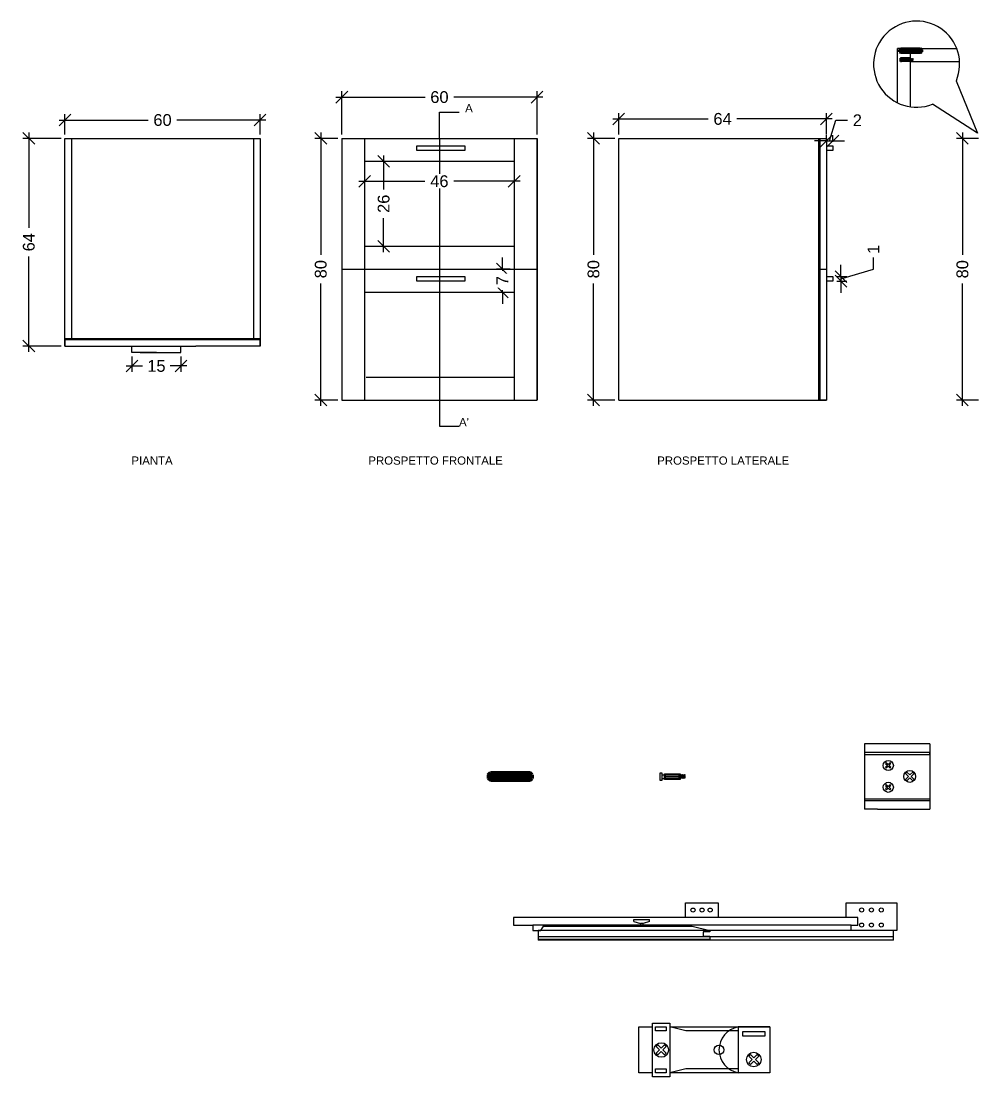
# Model space of a CAD drawing. Header units: millimetres. Extents: x 41 to 491, y 1645 to 1967.
# Drawn here: x 40.8 to 334.1, y 1644.7 to 1967.5 of the extents above; entities that cross this region are included whole.
import ezdxf

# ---------------------------------------------------------------- set-up
doc = ezdxf.new("R2010")
doc.units = ezdxf.units.MM
doc.linetypes.add('HIDDEN', pattern=[0.375, 0.25, -0.125])
doc.linetypes.add('HIDDEN2', pattern=[0.1875, 0.125, -0.0625])
for name, color, linetype in [('ARREDI', 1, 'Continuous'), ('CAMPITURE', 4, 'Continuous'), ('DETTAGLI', 9, 'Continuous'), ('LINEE SEZIONE', 6, 'Continuous'), ('QUOTE', 3, 'Continuous'), ('TRATTEGGIO', 5, 'HIDDEN'), ('VITI E CERNIERE', 8, 'Continuous')]:
    doc.layers.add(name, color=color, linetype=linetype)
doc.styles.add('ARIAL', font='arial.ttf')
doc.styles.get("Standard").update_dxf_attribs({"font": 'arial.ttf'})
doc.dimstyles.new('TICK_36', dxfattribs={"dimtxt": 3.6, "dimasz": 3.6, "dimexe": 1.8, "dimexo": 1.2, "dimgap": 1.8, "dimtad": 0, "dimdec": 0, "dimzin": 0, "dimdsep": 46, "dimtxsty": 'ARIAL', "dimblk": 'OBLIQUE', "dimcen": 1.8, "dimdle": 1.8, "dimclrd": 256, "dimclrt": 256, "dimadec": 0, "dimazin": 0, "dimtfac": 1, "dimtdec": 0, "dimtmove": 1, "dimatfit": 3, "dimldrblk": 'OPEN90', "dimfxl": 1, "dimtfill": 1, "dimtolj": 1, "dimtzin": 0, "dimarcsym": 0})

# ---------------------------------------------------------------- blocks, each defined once
blk = doc.blocks.new('tassello')
at = {"layer": 'VITI E CERNIERE', "linetype": 'ByBlock', "lineweight": 100}
for p, q in [((0, 0.513), (0.209, 0.7)), ((0, 0.513), (0, 0.175)), ((0.209, 0), (0, 0.175)), ((0.209, 0.7), (3.709, 0.7)), ((0.209, 0.7), (0.209, 0)), ((0.209, 0.7), (0.209, 0.525)), ((0.209, 0.525), (0.745, 0.525)), ((0.209, 0.35), (0.902, 0.35)), ((0.902, 0.175), (0.209, 0.175)), ((0.745, 0.525), (3.709, 0.525)), ((0.902, 0.35), (0.902, 0.35)), ((0.902, 0.35), (3.709, 0.35)), ((0.902, 0.175), (3.709, 0.175)), ((3.918, 0.513), (3.709, 0.7)), ((3.709, 0.7), (3.709, 0)), ((3.709, 0), (3.918, 0.175)), ((3.918, 0.513), (3.918, 0.175)), ((3.709, 0), (0.209, 0))]:
    blk.add_line(p, q, dxfattribs=at)
blk = doc.blocks.new('vitetassello')
at = {"layer": 'VITI E CERNIERE'}
for p, q in [((-0.056, 1.758), (-0.056, 1.582)), ((0.239, 1.758), (0.239, 1.582)), ((-0.13, 0.382), (-0.13, 1.582)), ((-0.13, 1.582), (-0.056, 1.582)), ((-0.13, 1.502), (0.312, 1.502)), ((-0.091, 0.462), (-0.091, 1.502)), ((-0.056, 1.582), (0.227, 1.582)), ((0.058, 0.462), (0.058, 1.502)), ((0.128, 0.462), (0.128, 1.502)), ((0.227, 1.582), (0.239, 1.582)), ((0.239, 1.582), (0.312, 1.582)), ((0.27, 1.502), (0.27, 0.462)), ((0.312, 1.582), (0.312, 0.382)), ((0.312, 1.502), (0.312, 1.502)), ((-0.13, 0.462), (0.312, 0.462)), ((0.312, 0.382), (-0.13, 0.382)), ((0, 0.348), (0, 0.271)), ((0, 0.212), (0, 0.136)), ((0, 0.077), (0, 0)), ((0.093, 0.462), (0.058, 0.462)), ((0.076, 0.462), (0.111, 0.462)), ((0.093, 0.462), (0.128, 0.462)), ((0.186, 0.382), (0.186, 0.357)), ((0.186, 0.298), (0.186, 0.221)), ((0.186, 0.162), (0.186, 0.086)), ((0.186, 0), (0.186, 0.027)), ((0, 0), (0.186, 0))]:
    blk.add_line(p, q, dxfattribs=at)
blk.add_lwpolyline([(0.364, 1.758), (0.364, 1.935), (-0.181, 1.935), (-0.181, 1.758)], close=True, dxfattribs=at)
for points in [[(-0.057, 0.271), (0, 0.212), (0.186, 0.162), (0.243, 0.162), (-0.057, 0.271), (0, 0.271), (0.186, 0.221), (0.243, 0.162)], [(-0.057, 0.136), (0, 0.077), (0.186, 0.027), (0.243, 0.027), (-0.057, 0.136), (0, 0.136), (0.186, 0.086), (0.243, 0.027)], [(-0.033, 0.382), (0, 0.348), (0.186, 0.298), (0.243, 0.298), (0.012, 0.382)], [(0.093, 0.382), (0.186, 0.357), (0.243, 0.298)]]:
    blk.add_lwpolyline(points, dxfattribs=at)
blk = doc.blocks.new('_Oblique')
at = {"color": 0, "linetype": 'ByBlock', "lineweight": -2}
blk.add_line((-0.5, -0.5), (0.5, 0.5), dxfattribs=at)
blk = doc.blocks.new('*D16')
at = {"layer": 'Defpoints', "color": 0, "transparency": 16777216}
for p in [(113.92, 1937.21), (54.22, 1931.62), (113.92, 1931.62)]:
    blk.add_point(p, dxfattribs=at)
at = {"layer": 'QUOTE', "lineweight": -2, "transparency": 16777216}
for p, q in [((52.42, 1937.21), (79.69, 1937.21)), ((115.72, 1937.21), (88.45, 1937.21))]:
    blk.add_line(p, q, dxfattribs=at)
at = {"layer": 'QUOTE', "color": 0, "lineweight": -2, "transparency": 16777216}
for p, q in [((54.22, 1932.82), (54.22, 1939.01)), ((113.92, 1932.82), (113.92, 1939.01))]:
    blk.add_line(p, q, dxfattribs=at)
at = {"layer": 'QUOTE', "lineweight": -2, "transparency": 16777216, "xscale": 3.6, "yscale": 3.6, "zscale": 3.6, "rotation": 180}
blk.add_blockref('_Oblique', (54.22, 1937.21), dxfattribs=at)
at = {"layer": 'QUOTE', "lineweight": -2, "transparency": 16777216, "xscale": 3.6, "yscale": 3.6, "zscale": 3.6}
blk.add_blockref('_Oblique', (113.92, 1937.21), dxfattribs=at)
at = {"layer": 'QUOTE', "transparency": 16777216, "insert": (84.07, 1937.21), "char_height": 3.6, "attachment_point": 5, "style": 'ARIAL', "bg_fill": 3, "box_fill_scale": 1.1, "bg_fill_color": 256, "bg_fill_true_color": 13158600, "bg_fill_transparency": 0}
blk.add_mtext('\\A1;60', dxfattribs=at)
blk = doc.blocks.new('_Open90')
at = {"color": 0, "linetype": 'ByBlock', "lineweight": -2}
for p, q in [((0, 0), (-1, 0)), ((-0.5, 0.5), (0, 0)), ((0, 0), (-0.5, -0.5))]:
    blk.add_line(p, q, dxfattribs=at)
blk = doc.blocks.new('*D17')
at = {"layer": 'Defpoints', "color": 0, "transparency": 16777216}
for p in [(198.62, 1944.22), (138.92, 1931.62), (198.62, 1931.62)]:
    blk.add_point(p, dxfattribs=at)
at = {"layer": 'QUOTE', "lineweight": -2, "transparency": 16777216}
for p, q in [((137.12, 1944.22), (164.39, 1944.22)), ((200.42, 1944.22), (173.15, 1944.22))]:
    blk.add_line(p, q, dxfattribs=at)
at = {"layer": 'QUOTE', "color": 0, "lineweight": -2, "transparency": 16777216}
for p, q in [((138.92, 1932.82), (138.92, 1946.02)), ((198.62, 1932.82), (198.62, 1946.02))]:
    blk.add_line(p, q, dxfattribs=at)
at = {"layer": 'QUOTE', "lineweight": -2, "transparency": 16777216, "xscale": 3.6, "yscale": 3.6, "zscale": 3.6, "rotation": 180}
blk.add_blockref('_Oblique', (138.92, 1944.22), dxfattribs=at)
at = {"layer": 'QUOTE', "lineweight": -2, "transparency": 16777216, "xscale": 3.6, "yscale": 3.6, "zscale": 3.6}
blk.add_blockref('_Oblique', (198.62, 1944.22), dxfattribs=at)
at = {"layer": 'QUOTE', "transparency": 16777216, "insert": (168.77, 1944.22), "char_height": 3.6, "attachment_point": 5, "style": 'ARIAL', "bg_fill": 3, "box_fill_scale": 1.1, "bg_fill_color": 256, "bg_fill_true_color": 13158600, "bg_fill_transparency": 0}
blk.add_mtext('\\A1;60', dxfattribs=at)
blk = doc.blocks.new('*D18')
at = {"layer": 'Defpoints', "color": 0, "transparency": 16777216}
for p in [(54.22, 1931.62), (43.18, 1868.12), (54.22, 1868.12)]:
    blk.add_point(p, dxfattribs=at)
at = {"layer": 'QUOTE', "lineweight": -2, "transparency": 16777216}
for p, q in [((43.18, 1933.42), (43.18, 1904.25)), ((43.18, 1866.32), (43.18, 1895.49))]:
    blk.add_line(p, q, dxfattribs=at)
at = {"layer": 'QUOTE', "color": 0, "lineweight": -2, "transparency": 16777216}
for p, q in [((53.02, 1931.62), (41.38, 1931.62)), ((53.02, 1868.12), (41.38, 1868.12))]:
    blk.add_line(p, q, dxfattribs=at)
at = {"layer": 'QUOTE', "lineweight": -2, "transparency": 16777216, "xscale": 3.6, "yscale": 3.6, "zscale": 3.6}
for p, rotation in [((43.18, 1931.62), 90), ((43.18, 1868.12), 270)]:
    blk.add_blockref('_Oblique', p, dxfattribs=dict(at, rotation=rotation))
at = {"layer": 'QUOTE', "transparency": 16777216, "insert": (43.18, 1899.87), "char_height": 3.6, "attachment_point": 5, "rotation": 90, "style": 'ARIAL', "bg_fill": 3, "box_fill_scale": 1.1, "bg_fill_color": 256, "bg_fill_true_color": 13158600, "bg_fill_transparency": 0}
blk.add_mtext('\\A1;64', dxfattribs=at)
blk = doc.blocks.new('*D19')
at = {"layer": 'Defpoints', "color": 0, "transparency": 16777216}
for p in [(138.92, 1931.62), (132.48, 1851.62), (138.92, 1851.62)]:
    blk.add_point(p, dxfattribs=at)
at = {"layer": 'QUOTE', "lineweight": -2, "transparency": 16777216}
for p, q in [((132.48, 1933.42), (132.48, 1896)), ((132.48, 1849.82), (132.48, 1887.25))]:
    blk.add_line(p, q, dxfattribs=at)
at = {"layer": 'QUOTE', "color": 0, "lineweight": -2, "transparency": 16777216}
for p, q in [((137.72, 1931.62), (130.68, 1931.62)), ((137.72, 1851.62), (130.68, 1851.62))]:
    blk.add_line(p, q, dxfattribs=at)
at = {"layer": 'QUOTE', "lineweight": -2, "transparency": 16777216, "xscale": 3.6, "yscale": 3.6, "zscale": 3.6}
for p, rotation in [((132.48, 1931.62), 90), ((132.48, 1851.62), 270)]:
    blk.add_blockref('_Oblique', p, dxfattribs=dict(at, rotation=rotation))
at = {"layer": 'QUOTE', "transparency": 16777216, "insert": (132.48, 1891.62), "char_height": 3.6, "attachment_point": 5, "rotation": 90, "style": 'ARIAL', "bg_fill": 3, "box_fill_scale": 1.1, "bg_fill_color": 256, "bg_fill_true_color": 13158600, "bg_fill_transparency": 0}
blk.add_mtext('\\A1;80', dxfattribs=at)
blk = doc.blocks.new('*D20')
at = {"layer": 'Defpoints', "color": 0, "transparency": 16777216}
for p in [(145.88, 1924.62), (191.62, 1924.62), (191.62, 1918.5)]:
    blk.add_point(p, dxfattribs=at)
at = {"layer": 'QUOTE', "color": 0, "lineweight": -2, "transparency": 16777216}
for p, q in [((145.88, 1923.42), (145.88, 1916.7)), ((191.62, 1923.42), (191.62, 1916.7))]:
    blk.add_line(p, q, dxfattribs=at)
at = {"layer": 'QUOTE', "lineweight": -2, "transparency": 16777216}
for p, q in [((144.08, 1918.5), (164.3, 1918.5)), ((193.42, 1918.5), (173.2, 1918.5))]:
    blk.add_line(p, q, dxfattribs=at)
at = {"layer": 'QUOTE', "lineweight": -2, "transparency": 16777216, "xscale": 3.6, "yscale": 3.6, "zscale": 3.6, "rotation": 180}
blk.add_blockref('_Oblique', (145.88, 1918.5), dxfattribs=at)
at = {"layer": 'QUOTE', "lineweight": -2, "transparency": 16777216, "xscale": 3.6, "yscale": 3.6, "zscale": 3.6}
blk.add_blockref('_Oblique', (191.62, 1918.5), dxfattribs=at)
at = {"layer": 'QUOTE', "transparency": 16777216, "insert": (168.75, 1918.5), "char_height": 3.6, "attachment_point": 5, "style": 'ARIAL', "bg_fill": 3, "box_fill_scale": 1.1, "bg_fill_color": 256, "bg_fill_true_color": 13158600, "bg_fill_transparency": 0}
blk.add_mtext('\\A1;46', dxfattribs=at)
blk = doc.blocks.new('*D21')
at = {"layer": 'Defpoints', "color": 0, "transparency": 16777216}
for p in [(145.88, 1924.62), (145.88, 1898.62), (151.71, 1898.62)]:
    blk.add_point(p, dxfattribs=at)
at = {"layer": 'QUOTE', "color": 0, "lineweight": -2, "transparency": 16777216}
for p, q in [((147.08, 1924.62), (153.51, 1924.62)), ((147.08, 1898.62), (153.51, 1898.62))]:
    blk.add_line(p, q, dxfattribs=at)
at = {"layer": 'QUOTE', "lineweight": -2, "transparency": 16777216}
for p, q in [((151.71, 1926.42), (151.71, 1916.03)), ((151.71, 1896.82), (151.71, 1907.22))]:
    blk.add_line(p, q, dxfattribs=at)
at = {"layer": 'QUOTE', "lineweight": -2, "transparency": 16777216, "xscale": 3.6, "yscale": 3.6, "zscale": 3.6}
for p, rotation in [((151.71, 1924.62), 90), ((151.71, 1898.62), 270)]:
    blk.add_blockref('_Oblique', p, dxfattribs=dict(at, rotation=rotation))
at = {"layer": 'QUOTE', "transparency": 16777216, "insert": (151.71, 1911.62), "char_height": 3.6, "attachment_point": 5, "rotation": 90, "style": 'ARIAL', "bg_fill": 3, "box_fill_scale": 1.1, "bg_fill_color": 256, "bg_fill_true_color": 13158600, "bg_fill_transparency": 0}
blk.add_mtext('\\A1;26', dxfattribs=at)
blk = doc.blocks.new('*D22')
at = {"layer": 'QUOTE', "lineweight": -2, "transparency": 16777216}
for p, q in [((188.02, 1891.62), (188.02, 1895.22)), ((188.02, 1891.62), (188.02, 1891.1)), ((188.02, 1884.64), (188.02, 1885.16)), ((188.02, 1884.64), (188.02, 1881.04))]:
    blk.add_line(p, q, dxfattribs=at)
at = {"layer": 'QUOTE', "color": 0, "lineweight": -2, "transparency": 16777216}
for p, q in [((190.42, 1891.62), (186.22, 1891.62)), ((189.22, 1884.64), (189.82, 1884.64))]:
    blk.add_line(p, q, dxfattribs=at)
at = {"layer": 'QUOTE', "lineweight": -2, "transparency": 16777216, "xscale": 3.6, "yscale": 3.6, "zscale": 3.6}
for p, rotation in [((188.02, 1891.62), 270), ((188.02, 1884.64), 90)]:
    blk.add_blockref('_Oblique', p, dxfattribs=dict(at, rotation=rotation))
at = {"layer": 'QUOTE', "transparency": 16777216, "insert": (188.02, 1888.13), "char_height": 3.6, "attachment_point": 5, "rotation": 90, "style": 'ARIAL', "bg_fill": 3, "box_fill_scale": 1.1, "bg_fill_color": 256, "bg_fill_true_color": 13158600, "bg_fill_transparency": 0}
blk.add_mtext('\\A1;7', dxfattribs=at)
at = {"layer": 'Defpoints', "color": 0, "transparency": 16777216}
for p in [(191.62, 1891.62), (188.02, 1884.64), (188.02, 1884.64)]:
    blk.add_point(p, dxfattribs=at)
blk = doc.blocks.new('*D23')
at = {"layer": 'Defpoints', "color": 0, "transparency": 16777216}
for p in [(74.7, 1866.12), (89.7, 1866.12), (89.7, 1862.03)]:
    blk.add_point(p, dxfattribs=at)
at = {"layer": 'QUOTE', "color": 0, "lineweight": -2, "transparency": 16777216}
for p, q in [((74.7, 1864.92), (74.7, 1860.23)), ((89.7, 1864.92), (89.7, 1860.23))]:
    blk.add_line(p, q, dxfattribs=at)
at = {"layer": 'QUOTE', "lineweight": -2, "transparency": 16777216}
for p, q in [((72.9, 1862.03), (77.97, 1862.03)), ((91.5, 1862.03), (86.42, 1862.03))]:
    blk.add_line(p, q, dxfattribs=at)
at = {"layer": 'QUOTE', "lineweight": -2, "transparency": 16777216, "xscale": 3.6, "yscale": 3.6, "zscale": 3.6, "rotation": 180}
blk.add_blockref('_Oblique', (74.7, 1862.03), dxfattribs=at)
at = {"layer": 'QUOTE', "lineweight": -2, "transparency": 16777216, "xscale": 3.6, "yscale": 3.6, "zscale": 3.6}
blk.add_blockref('_Oblique', (89.7, 1862.03), dxfattribs=at)
at = {"layer": 'QUOTE', "transparency": 16777216, "insert": (82.2, 1862.03), "char_height": 3.6, "attachment_point": 5, "style": 'ARIAL', "bg_fill": 3, "box_fill_scale": 1.1, "bg_fill_color": 256, "bg_fill_true_color": 13158600, "bg_fill_transparency": 0}
blk.add_mtext('\\A1;15', dxfattribs=at)
blk = doc.blocks.new('*D24')
at = {"layer": 'Defpoints', "color": 0, "transparency": 16777216}
for p in [(287.12, 1937.56), (223.62, 1931.61), (287.12, 1931.61)]:
    blk.add_point(p, dxfattribs=at)
at = {"layer": 'QUOTE', "lineweight": -2, "transparency": 16777216}
for p, q in [((221.82, 1937.56), (250.99, 1937.56)), ((288.92, 1937.56), (259.75, 1937.56))]:
    blk.add_line(p, q, dxfattribs=at)
at = {"layer": 'QUOTE', "color": 0, "lineweight": -2, "transparency": 16777216}
for p, q in [((223.62, 1932.81), (223.62, 1939.36)), ((287.12, 1932.81), (287.12, 1939.36))]:
    blk.add_line(p, q, dxfattribs=at)
at = {"layer": 'QUOTE', "lineweight": -2, "transparency": 16777216, "xscale": 3.6, "yscale": 3.6, "zscale": 3.6, "rotation": 180}
blk.add_blockref('_Oblique', (223.62, 1937.56), dxfattribs=at)
at = {"layer": 'QUOTE', "lineweight": -2, "transparency": 16777216, "xscale": 3.6, "yscale": 3.6, "zscale": 3.6}
blk.add_blockref('_Oblique', (287.12, 1937.56), dxfattribs=at)
at = {"layer": 'QUOTE', "transparency": 16777216, "insert": (255.37, 1937.56), "char_height": 3.6, "attachment_point": 5, "style": 'ARIAL', "bg_fill": 3, "box_fill_scale": 1.1, "bg_fill_color": 256, "bg_fill_true_color": 13158600, "bg_fill_transparency": 0}
blk.add_mtext('\\A1;64', dxfattribs=at)
blk = doc.blocks.new('*D25')
at = {"layer": 'Defpoints', "color": 0, "transparency": 16777216}
for p in [(223.62, 1931.61), (215.9, 1851.61), (223.62, 1851.61)]:
    blk.add_point(p, dxfattribs=at)
at = {"layer": 'QUOTE', "lineweight": -2, "transparency": 16777216}
for p, q in [((215.9, 1933.41), (215.9, 1895.99)), ((215.9, 1849.81), (215.9, 1887.24))]:
    blk.add_line(p, q, dxfattribs=at)
at = {"layer": 'QUOTE', "color": 0, "lineweight": -2, "transparency": 16777216}
for p, q in [((222.42, 1931.61), (214.1, 1931.61)), ((222.42, 1851.61), (214.1, 1851.61))]:
    blk.add_line(p, q, dxfattribs=at)
at = {"layer": 'QUOTE', "lineweight": -2, "transparency": 16777216, "xscale": 3.6, "yscale": 3.6, "zscale": 3.6}
for p, rotation in [((215.9, 1931.61), 90), ((215.9, 1851.61), 270)]:
    blk.add_blockref('_Oblique', p, dxfattribs=dict(at, rotation=rotation))
at = {"layer": 'QUOTE', "transparency": 16777216, "insert": (215.9, 1891.61), "char_height": 3.6, "attachment_point": 5, "rotation": 90, "style": 'ARIAL', "bg_fill": 3, "box_fill_scale": 1.1, "bg_fill_color": 256, "bg_fill_true_color": 13158600, "bg_fill_transparency": 0}
blk.add_mtext('\\A1;80', dxfattribs=at)
blk = doc.blocks.new('*D26')
at = {"layer": 'Defpoints', "color": 0, "transparency": 16777216}
for p in [(289.12, 1930.84), (287.12, 1929.35), (289.12, 1929.35)]:
    blk.add_point(p, dxfattribs=at)
at = {"layer": 'QUOTE', "lineweight": -2, "transparency": 16777216}
for p, q in [((288.12, 1930.84), (290.01, 1937.15)), ((290.01, 1937.15), (293.61, 1937.15)), ((287.12, 1930.84), (283.52, 1930.84)), ((287.12, 1930.84), (289.12, 1930.84)), ((287.12, 1930.84), (289.12, 1930.84)), ((289.12, 1930.84), (292.72, 1930.84))]:
    blk.add_line(p, q, dxfattribs=at)
at = {"layer": 'QUOTE', "color": 0, "lineweight": -2, "transparency": 16777216}
for p, q in [((287.12, 1930.55), (287.12, 1932.64)), ((289.12, 1930.55), (289.12, 1932.64))]:
    blk.add_line(p, q, dxfattribs=at)
at = {"layer": 'QUOTE', "lineweight": -2, "transparency": 16777216, "xscale": 3.6, "yscale": 3.6, "zscale": 3.6}
blk.add_blockref('_Oblique', (287.12, 1930.84), dxfattribs=at)
at = {"layer": 'QUOTE', "lineweight": -2, "transparency": 16777216, "xscale": 3.6, "yscale": 3.6, "zscale": 3.6, "rotation": 180}
blk.add_blockref('_Oblique', (289.12, 1930.84), dxfattribs=at)
at = {"layer": 'QUOTE', "transparency": 16777216, "insert": (296.6, 1937.15), "char_height": 3.6, "attachment_point": 5, "style": 'ARIAL', "bg_fill": 3, "box_fill_scale": 1.1, "bg_fill_color": 256, "bg_fill_true_color": 13158600, "bg_fill_transparency": 0}
blk.add_mtext('\\A1;2', dxfattribs=at)
blk = doc.blocks.new('*D27')
at = {"layer": 'Defpoints', "color": 0, "transparency": 16777216}
for p in [(289.12, 1889.35), (289.12, 1887.95), (291.59, 1887.95)]:
    blk.add_point(p, dxfattribs=at)
at = {"layer": 'QUOTE', "lineweight": -2, "transparency": 16777216}
for p, q in [((301.51, 1891.62), (301.51, 1895.22)), ((291.59, 1889.35), (291.59, 1892.95)), ((291.59, 1888.65), (301.51, 1891.62)), ((291.59, 1889.35), (291.59, 1887.95)), ((291.59, 1889.35), (291.59, 1887.95)), ((291.59, 1887.95), (291.59, 1884.35))]:
    blk.add_line(p, q, dxfattribs=at)
at = {"layer": 'QUOTE', "color": 0, "lineweight": -2, "transparency": 16777216}
for p, q in [((290.32, 1889.35), (293.39, 1889.35)), ((290.32, 1887.95), (293.39, 1887.95))]:
    blk.add_line(p, q, dxfattribs=at)
at = {"layer": 'QUOTE', "lineweight": -2, "transparency": 16777216, "xscale": 3.6, "yscale": 3.6, "zscale": 3.6}
for p, rotation in [((291.59, 1889.35), 270), ((291.59, 1887.95), 90)]:
    blk.add_blockref('_Oblique', p, dxfattribs=dict(at, rotation=rotation))
at = {"layer": 'QUOTE', "transparency": 16777216, "insert": (301.51, 1897.69), "char_height": 3.6, "attachment_point": 5, "rotation": 90, "style": 'ARIAL', "bg_fill": 3, "box_fill_scale": 1.1, "bg_fill_color": 256, "bg_fill_true_color": 13158600, "bg_fill_transparency": 0}
blk.add_mtext('\\A1;1', dxfattribs=at)
blk = doc.blocks.new('*D32')
at = {"layer": 'Defpoints', "color": 0, "transparency": 16777216}
for p in [(334.84, 1931.6), (328.75, 1851.6), (334.84, 1851.6)]:
    blk.add_point(p, dxfattribs=at)
at = {"layer": 'QUOTE', "lineweight": -2, "transparency": 16777216}
for p, q in [((328.75, 1933.4), (328.75, 1895.97)), ((328.75, 1849.8), (328.75, 1887.22))]:
    blk.add_line(p, q, dxfattribs=at)
at = {"layer": 'QUOTE', "color": 0, "lineweight": -2, "transparency": 16777216}
for p, q in [((333.64, 1931.6), (326.95, 1931.6)), ((333.64, 1851.6), (326.95, 1851.6))]:
    blk.add_line(p, q, dxfattribs=at)
at = {"layer": 'QUOTE', "lineweight": -2, "transparency": 16777216, "xscale": 3.6, "yscale": 3.6, "zscale": 3.6}
for p, rotation in [((328.75, 1931.6), 90), ((328.75, 1851.6), 270)]:
    blk.add_blockref('_Oblique', p, dxfattribs=dict(at, rotation=rotation))
at = {"layer": 'QUOTE', "transparency": 16777216, "insert": (328.75, 1891.6), "char_height": 3.6, "attachment_point": 5, "rotation": 90, "style": 'ARIAL', "bg_fill": 3, "box_fill_scale": 1.1, "bg_fill_color": 256, "bg_fill_true_color": 13158600, "bg_fill_transparency": 0}
blk.add_mtext('\\A1;80', dxfattribs=at)

msp = doc.modelspace()

# ---------------------------------------------------------------- linework, layer by layer
at = {"layer": 'ARREDI'}
for p, q in [((312.88, 1959.14), (308.88, 1959.14)), ((308.88, 1942.5), (308.88, 1959.14)), ((312.88, 1941.26), (312.88, 1959.14)), ((312.88, 1959.14), (326.97, 1959.14)), ((312.88, 1955.14), (327.87, 1955.14)), ((54.22, 1870.42), (54.22, 1931.62)), ((54.22, 1931.62), (113.92, 1931.62)), ((54.22, 1868.12), (54.22, 1931.62)), ((56.22, 1931.62), (56.22, 1870.42)), ((111.92, 1931.62), (111.92, 1870.42)), ((113.92, 1931.62), (113.92, 1870.42)), ((113.92, 1931.62), (113.92, 1868.12)), ((138.92, 1931.62), (138.92, 1872.71)), ((138.92, 1931.62), (198.62, 1931.62)), ((145.88, 1931.62), (145.88, 1891.62)), ((191.62, 1931.61), (191.62, 1891.62)), ((198.62, 1931.62), (198.62, 1891.62)), ((198.62, 1851.61), (198.62, 1931.61)), ((223.62, 1851.61), (223.62, 1931.61)), ((223.62, 1931.61), (287.12, 1931.61)), ((284.82, 1851.61), (284.82, 1931.61)), ((285.12, 1931.61), (285.12, 1891.61)), ((285.12, 1931.61), (287.12, 1931.61)), ((287.12, 1931.61), (287.12, 1891.61)), ((161.9, 1927.93), (161.9, 1929.33)), ((161.9, 1929.33), (176.53, 1929.33)), ((176.53, 1927.93), (161.9, 1927.93)), ((176.53, 1929.33), (176.53, 1927.93)), ((287.12, 1929.35), (289.12, 1929.35)), ((289.12, 1927.95), (287.12, 1927.95)), ((289.12, 1929.35), (289.12, 1927.95)), ((145.88, 1924.62), (191.62, 1924.62)), ((145.88, 1898.62), (191.62, 1898.62)), ((138.92, 1891.62), (198.62, 1891.62)), ((145.88, 1891.64), (145.88, 1851.64)), ((191.62, 1891.62), (191.62, 1851.63)), ((198.62, 1891.64), (198.62, 1851.64)), ((285.12, 1891.61), (285.12, 1851.61)), ((285.12, 1891.61), (287.12, 1891.61)), ((285.32, 1891.61), (287.12, 1891.61)), ((287.12, 1891.61), (287.12, 1851.61)), ((287.12, 1891.61), (287.12, 1888.99)), ((287.12, 1891.61), (287.12, 1851.61)), ((161.9, 1887.95), (161.9, 1889.34)), ((161.9, 1889.34), (176.53, 1889.34)), ((176.53, 1889.34), (176.53, 1887.95)), ((287.12, 1889.35), (289.12, 1889.35)), ((287.12, 1889.35), (289.12, 1889.35)), ((289.12, 1889.35), (289.12, 1887.95)), ((289.12, 1889.35), (289.12, 1887.95)), ((176.53, 1887.95), (161.9, 1887.95)), ((289.12, 1887.95), (287.12, 1887.95)), ((289.12, 1887.95), (287.12, 1887.95)), ((145.88, 1884.64), (191.62, 1884.64)), ((138.92, 1872.71), (138.92, 1851.62)), ((54.22, 1870.42), (54.22, 1871.92)), ((54.22, 1870.42), (113.92, 1870.42)), ((54.22, 1870.42), (54.22, 1870.12)), ((54.22, 1870.12), (113.92, 1870.12)), ((54.22, 1870.12), (54.22, 1868.12)), ((113.92, 1871.92), (113.92, 1870.42)), ((113.92, 1870.12), (113.92, 1870.42)), ((113.92, 1868.12), (113.92, 1870.12)), ((54.22, 1868.12), (94.22, 1868.12)), ((74.7, 1866.12), (74.7, 1868.12)), ((82.2, 1866.12), (74.7, 1866.12)), ((77.2, 1866.12), (87.2, 1866.12)), ((82.2, 1866.12), (89.7, 1866.12)), ((89.7, 1866.12), (89.7, 1868.12)), ((113.92, 1868.12), (94.22, 1868.12)), ((146.32, 1858.64), (191.62, 1858.64)), ((138.92, 1851.62), (198.62, 1851.62)), ((223.62, 1851.61), (287.12, 1851.61)), ((285.12, 1851.61), (284.82, 1851.61)), ((287.12, 1851.61), (285.32, 1851.61))]:
    msp.add_line(p, q, dxfattribs=at)
at = {"layer": 'CAMPITURE', "linetype": 'Continuous'}
for p, q in [((313.66, 1959.11), (313.69, 1959.14)), ((314.56, 1959.11), (314.59, 1959.14)), ((315.46, 1959.11), (315.49, 1959.14)), ((316.34, 1959.09), (316.39, 1959.14))]:
    msp.add_line(p, q, dxfattribs=at)
at = {"layer": 'DETTAGLI'}
for p, q in [((326.88, 1949.24), (333.34, 1933.22)), ((333.34, 1933.22), (319.61, 1942.07))]:
    msp.add_line(p, q, dxfattribs=at)
msp.add_arc((314.73, 1954.3), 13.17, 337.3881, 291.7577, dxfattribs=at)
at = {"layer": 'LINEE SEZIONE'}
for p, q in [((168.77, 1931.62), (168.77, 1939.62)), ((168.77, 1939.62), (174.77, 1939.62)), ((168.77, 1931.62), (168.77, 1851.62)), ((168.77, 1851.62), (168.77, 1843.62)), ((168.77, 1843.62), (174.77, 1843.62))]:
    msp.add_line(p, q, dxfattribs=at)
at = {"layer": 'TRATTEGGIO', "linetype": 'HIDDEN2'}
for p, q in [((309.68, 1955.16), (309.68, 1956.25)), ((312.88, 1956.25), (309.68, 1956.25)), ((312.88, 1959.11), (316.34, 1959.11)), ((312.88, 1957.73), (316.34, 1957.73)), ((316.34, 1959.11), (316.34, 1957.75)), ((312.88, 1955.16), (309.68, 1955.16))]:
    msp.add_line(p, q, dxfattribs=at)
at = {"layer": 'VITI E CERNIERE'}
for p, q in [((298.74, 1746.5), (298.74, 1726.5)), ((302.74, 1746.5), (298.74, 1746.5)), ((318.74, 1746.5), (302.74, 1746.5)), ((318.74, 1746.5), (318.74, 1726.5)), ((318.74, 1743.9), (298.74, 1743.9)), ((298.74, 1743.3), (318.74, 1743.3)), ((318.74, 1743.3), (318.74, 1743.9)), ((305.52, 1740.71), (305.26, 1740.46)), ((305.26, 1740.46), (305.78, 1739.95)), ((305.78, 1739.95), (305.26, 1739.43)), ((306.03, 1740.2), (305.52, 1740.71)), ((306.54, 1740.71), (306.03, 1740.2)), ((306.29, 1739.95), (306.8, 1740.46)), ((306.8, 1739.43), (306.29, 1739.95)), ((306.8, 1740.46), (306.54, 1740.71)), ((305.26, 1739.43), (305.52, 1739.18)), ((305.52, 1739.18), (306.03, 1739.69)), ((306.03, 1739.69), (306.54, 1739.18)), ((306.54, 1739.18), (306.8, 1739.43)), ((311.75, 1737.9), (311.3, 1737.45)), ((311.3, 1737.45), (312.2, 1736.55)), ((312.2, 1736.55), (311.3, 1735.65)), ((312.65, 1737), (311.75, 1737.9)), ((313.55, 1737.9), (312.65, 1737)), ((313.1, 1736.55), (314, 1737.45)), ((314, 1735.65), (313.1, 1736.55)), ((314, 1737.45), (313.55, 1737.9)), ((305.52, 1734.03), (305.26, 1733.78)), ((305.26, 1733.78), (305.78, 1733.27)), ((305.78, 1733.27), (305.26, 1732.76)), ((306.03, 1733.52), (305.52, 1734.03)), ((306.54, 1734.03), (306.03, 1733.52)), ((306.29, 1733.27), (306.8, 1733.78)), ((306.8, 1732.76), (306.29, 1733.27)), ((306.8, 1733.78), (306.54, 1734.03)), ((311.3, 1735.65), (311.75, 1735.2)), ((311.75, 1735.2), (312.65, 1736.1)), ((312.65, 1736.1), (313.55, 1735.2)), ((313.55, 1735.2), (314, 1735.65)), ((305.26, 1732.76), (305.52, 1732.5)), ((305.52, 1732.5), (306.03, 1733.01)), ((306.03, 1733.01), (306.54, 1732.5)), ((306.54, 1732.5), (306.8, 1732.76)), ((298.74, 1729.7), (318.74, 1729.7)), ((318.74, 1729.1), (298.74, 1729.1)), ((318.74, 1729.7), (318.74, 1729.1)), ((302.74, 1726.5), (298.74, 1726.5)), ((302.74, 1726.5), (318.74, 1726.5)), ((244.08, 1693.47), (244.08, 1697.87)), ((244.08, 1697.87), (254.08, 1697.87)), ((254.08, 1697.87), (254.08, 1693.47)), ((293.15, 1693.47), (293.15, 1697.87)), ((293.15, 1697.87), (308.71, 1697.87)), ((308.71, 1697.87), (308.71, 1689.47)), ((296.71, 1693.47), (191.44, 1693.47)), ((191.44, 1693.47), (191.44, 1691.07)), ((228.26, 1692.21), (228.26, 1692.81)), ((228.26, 1692.81), (233.06, 1692.81)), ((228.26, 1692.21), (230.26, 1691.61)), ((231.06, 1691.61), (230.26, 1691.61)), ((230.26, 1691.61), (230.26, 1690.81)), ((233.06, 1692.21), (231.06, 1691.61)), ((231.06, 1690.81), (231.06, 1691.61)), ((233.06, 1692.21), (233.06, 1692.81)), ((296.71, 1691.07), (296.71, 1693.47)), ((191.44, 1691.07), (197.36, 1691.07)), ((294.71, 1691.07), (197.36, 1691.07)), ((197.36, 1691.07), (197.36, 1689.47)), ((197.36, 1689.47), (198.98, 1689.47)), ((197.36, 1689.47), (199.76, 1689.47)), ((308.71, 1689.47), (198.98, 1689.47)), ((198.98, 1689.47), (198.98, 1687.47)), ((199.76, 1689.47), (200.76, 1691.07)), ((200.6, 1690.81), (246.04, 1690.81)), ((246.04, 1690.81), (251.46, 1689.47)), ((251.46, 1689.07), (249.46, 1689.07)), ((249.46, 1689.07), (249.46, 1687.67)), ((251.46, 1689.47), (251.46, 1689.07)), ((294.71, 1689.47), (294.71, 1691.07)), ((294.71, 1691.07), (296.71, 1691.07)), ((307.71, 1686.47), (307.71, 1689.47)), ((307.71, 1687.47), (198.98, 1687.47)), ((198.98, 1687.47), (198.98, 1686.47)), ((251.46, 1686.65), (198.98, 1686.65)), ((307.71, 1686.47), (198.98, 1686.47)), ((249.46, 1687.67), (251.46, 1687.67)), ((251.46, 1687.67), (251.46, 1686.65)), ((229.8, 1645.96), (229.8, 1659.96)), ((229.8, 1659.96), (233.93, 1659.96)), ((239.21, 1659.96), (269.8, 1659.96)), ((244.12, 1658.76), (239.21, 1659.96)), ((269.8, 1659.96), (260.12, 1659.96)), ((260.12, 1659.96), (260.12, 1645.96)), ((260.12, 1659.96), (260.12, 1658.76)), ((269.8, 1659.96), (269.8, 1645.96)), ((260.12, 1658.76), (244.12, 1658.76)), ((235.09, 1653.94), (235.61, 1654.46)), ((236.12, 1652.92), (235.09, 1653.94)), ((235.09, 1651.9), (236.12, 1652.92)), ((235.61, 1654.46), (236.63, 1653.43)), ((236.63, 1653.43), (237.65, 1654.46)), ((238.16, 1653.94), (237.14, 1652.92)), ((237.14, 1652.92), (238.16, 1651.9)), ((237.65, 1654.46), (238.16, 1653.94)), ((235.61, 1651.39), (235.09, 1651.9)), ((236.63, 1652.41), (235.61, 1651.39)), ((237.65, 1651.39), (236.63, 1652.41)), ((238.16, 1651.9), (237.65, 1651.39)), ((263.39, 1651.01), (263.9, 1651.52)), ((264.41, 1649.99), (263.39, 1651.01)), ((263.39, 1648.96), (264.41, 1649.99)), ((263.9, 1651.52), (264.92, 1650.5)), ((264.92, 1649.48), (263.9, 1648.45)), ((264.92, 1650.5), (265.95, 1651.52)), ((265.95, 1648.45), (264.92, 1649.48)), ((266.46, 1651.01), (265.43, 1649.99)), ((265.43, 1649.99), (266.46, 1648.96)), ((265.95, 1651.52), (266.46, 1651.01)), ((244.12, 1647.16), (239.21, 1645.96)), ((260.12, 1647.16), (244.12, 1647.16)), ((260.12, 1647.16), (260.12, 1645.96)), ((263.9, 1648.45), (263.39, 1648.96)), ((266.46, 1648.96), (265.95, 1648.45)), ((233.93, 1645.96), (229.8, 1645.96)), ((269.8, 1645.96), (239.21, 1645.96))]:
    msp.add_line(p, q, dxfattribs=at)
for points in [[(233.93, 1661.14), (239.21, 1661.14), (239.21, 1644.7), (233.93, 1644.7)], [(234.88, 1659.96), (238.12, 1659.96), (238.12, 1658.8), (234.88, 1658.8)], [(261.57, 1658.55), (268.27, 1658.55), (268.27, 1657.13), (261.57, 1657.13)], [(234.88, 1647.11), (238.12, 1647.11), (238.12, 1645.96), (234.88, 1645.96)]]:
    msp.add_lwpolyline(points, close=True, dxfattribs=at)
for centre, radius in [((306.08, 1739.91), 1.55), ((312.63, 1736.55), 1.81), ((306.08, 1733.23), 1.55), ((246.33, 1695.69), 0.616), ((249.11, 1695.69), 0.616), ((251.59, 1695.69), 0.616), ((297.92, 1695.72), 0.616), ((300.92, 1695.72), 0.616), ((303.92, 1695.72), 0.616), ((297.92, 1691.12), 0.616), ((300.92, 1691.12), 0.616), ((303.92, 1691.12), 0.616), ((236.63, 1652.92), 2.23), ((254.28, 1652.96), 1.45), ((264.92, 1649.99), 2.23)]:
    msp.add_circle(centre, radius, dxfattribs=at)
msp.add_arc((261.4, 1652.96), 7.12, 100.3544, 259.6456, dxfattribs=at)

# ---------------------------------------------------------------- block references
for p, xscale, yscale, zscale in [((309.51, 1957.82), 1.719813479569033, 1.719813479569033, 1.719813479569033), ((183.71, 1735.31), 3.439626959138065, 3.439626959138065, 3.439626959138065)]:
    msp.add_blockref('tassello', p, dxfattribs=dict(at, xscale=xscale, yscale=yscale, zscale=zscale))
at = {"layer": 'VITI E CERNIERE', "rotation": 89.99999999999999}
for p, xscale, yscale, zscale in [((313.65, 1955.53), 2.000000000000057, 2.000000000000057, 2.000000000000057), ((243.97, 1736.13), 4.000000000000114, 4.000000000000114, 4.000000000000114)]:
    msp.add_blockref('vitetassello', p, dxfattribs=dict(at, xscale=xscale, yscale=yscale, zscale=zscale))

# ---------------------------------------------------------------- texts
at = {"layer": 'LINEE SEZIONE', "char_height": 2.5, "attachment_point": 1}
for s, insert in [('A', (176.64, 1942.12)), ("A'", (174.77, 1846.12))]:
    msp.add_mtext_dynamic_manual_height_columns(s, width=3.7893, gutter_width=12.5, heights=[0], dxfattribs=dict(at, insert=insert))
at = {"layer": 'QUOTE', "char_height": 2.5, "attachment_point": 1, "style": 'ARIAL'}
for s, insert in [('PIANTA', (74.57, 1834.37)), ('PROSPETTO FRONTALE', (147.03, 1834.37)), ('PROSPETTO LATERALE', (235.39, 1834.37))]:
    msp.add_mtext_dynamic_manual_height_columns(s, width=61.538, gutter_width=12.5, heights=[0], dxfattribs=dict(at, insert=insert))

# ---------------------------------------------------------------- next in the draw order: dimensions: what is measured, and where the dimension line sits
at = {"layer": 'QUOTE'}
for base, p1, p2, picture, middle in [((198.62, 1944.22), (138.92, 1931.62), (198.62, 1931.62), '*D17', (168.77, 1944.22)), ((287.11871413, 1937.56477302), (223.61871413, 1931.61069179), (287.11871413, 1931.61069179), '*D24', (255.36871413, 1937.56477302)), ((113.92, 1937.21), (54.22, 1931.62), (113.92, 1931.62), '*D16', (84.07, 1937.21)), ((191.62, 1918.5), (145.88, 1924.62), (191.62, 1924.62), '*D20', (168.75, 1918.5)), ((89.7, 1862.03), (74.7, 1866.12), (89.7, 1866.12), '*D23', (82.2, 1862.03))]:
    dim = msp.add_linear_dim(base=base, p1=p1, p2=p2, dimstyle='TICK_36', dxfattribs=at)
    dim.commit()
    dim.dimension.update_dxf_attribs({"geometry": picture, "text_midpoint": middle})
for base, p1, p2, picture, middle in [((328.75, 1851.6), (334.84, 1931.6), (334.84, 1851.6), '*D32', (328.75, 1891.6)), ((291.59, 1887.95), (289.12, 1889.35), (289.12, 1887.95), '*D27', (301.51, 1897.02)), ((188.02, 1884.64), (191.62, 1891.62), (188.02, 1884.64), '*D22', (188.02, 1888.13))]:
    dim = msp.add_linear_dim(base=base, p1=p1, p2=p2, angle=90, dimstyle='TICK_36', dxfattribs=at)
    dim.commit()
    dim.dimension.update_dxf_attribs({"geometry": picture, "text_midpoint": middle})

# ---------------------------------------------------------------- next in the draw order: dimensions: what is measured, and where the dimension line sits
dim = msp.add_linear_dim(base=(289.12, 1930.84), p1=(287.12, 1929.35), p2=(289.12, 1929.35), dimstyle='TICK_36', dxfattribs=at)
dim.commit()
dim.dimension.update_dxf_attribs({"geometry": '*D26', "text_midpoint": (295.41, 1937.15)})
for base, p1, p2, picture, middle in [((43.1761419, 1868.12393416), (54.21871413, 1931.62393416), (54.21871413, 1868.12393416), '*D18', (43.1761419, 1899.87393416)), ((132.48, 1851.62), (138.92, 1931.62), (138.92, 1851.62), '*D19', (132.48, 1891.62)), ((215.9, 1851.61), (223.62, 1931.61), (223.62, 1851.61), '*D25', (215.9, 1891.61)), ((151.71, 1898.62), (145.88, 1924.62), (145.88, 1898.62), '*D21', (151.71, 1911.62))]:
    dim = msp.add_linear_dim(base=base, p1=p1, p2=p2, angle=90, dimstyle='TICK_36', dxfattribs=at)
    dim.commit()
    dim.dimension.update_dxf_attribs({"geometry": picture, "text_midpoint": middle})

doc.saveas('drawing.dxf')
